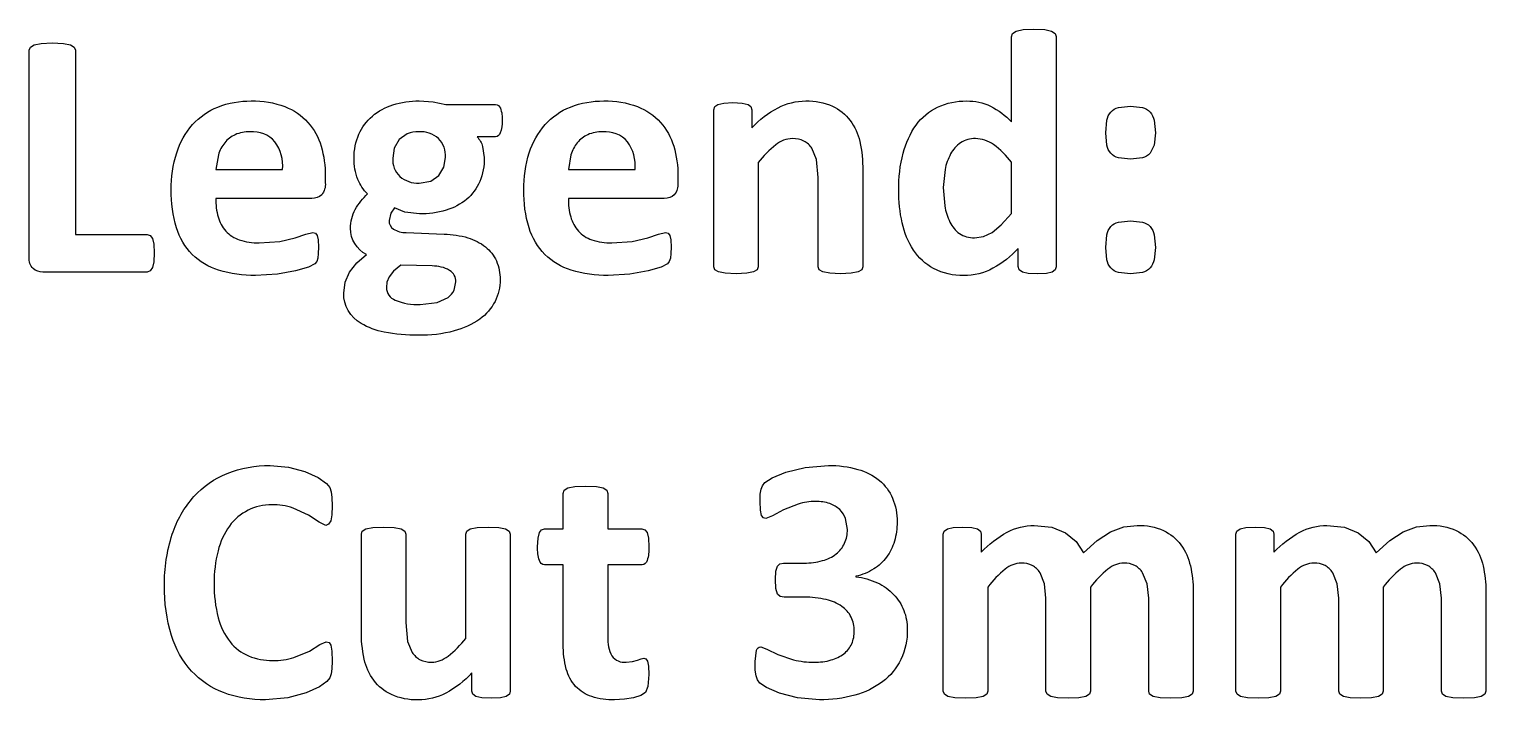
# Model space of a CAD drawing. Header units: millimetres. Extents: x 2 to 270, y 1 to 341.
# Drawn here: x 138.2 to 200.8, y 48 to 76.8 of the extents above; entities that cross this region are included whole.
import ezdxf

# ---------------------------------------------------------------- set-up
doc = ezdxf.new("R2010")
doc.units = ezdxf.units.MM
doc.header["$MEASUREMENT"] = 0
doc.layers.add('Predefinito', color=18, linetype='Continuous', true_color=0x000000)

msp = doc.modelspace()

# ---------------------------------------------------------------- linework, layer by layer
at = {"layer": 'Predefinito'}
for points in [[(182.364, 66.611), (182.326, 66.472), (182.196, 66.378), (181.948, 66.325), (181.561, 66.31), (181.164, 66.325), (180.915, 66.38), (180.777, 66.478), (180.735, 66.624), (180.735, 67.399, -0.080845), (179.65, 66.542, -0.126052), (178.393, 66.236, -0.128451), (177.097, 66.531, -0.120363), (176.234, 67.325, -0.093055), (175.75, 68.492, -0.055403), (175.6, 69.897, -0.065878), (175.791, 71.492, -0.093184), (176.35, 72.7, -0.122593), (177.265, 73.468, -0.115377), (178.525, 73.736, -0.117286), (179.545, 73.509, -0.078023), (180.453, 72.841), (180.453, 76.5), (180.495, 76.635), (180.647, 76.737), (180.942, 76.802), (181.409, 76.825), (181.875, 76.802), (182.166, 76.738), (182.318, 76.636), (182.364, 76.501), (182.364, 66.611)], [(143.614, 67.204), (143.595, 66.827), (143.539, 66.574), (143.444, 66.428), (143.312, 66.383), (138.836, 66.383, -0.186374), (138.417, 66.531, -0.220518), (138.247, 67.013), (138.247, 75.918), (138.296, 76.054), (138.457, 76.153), (138.761, 76.213), (139.239, 76.236), (139.721, 76.213), (140.022, 76.153), (140.183, 76.054), (140.232, 75.917), (140.232, 68.001), (143.312, 68.001), (143.444, 67.96), (143.539, 67.826), (143.595, 67.579), (143.614, 67.204)], [(150.967, 70.21, -0.193776), (150.812, 69.708, -0.211773), (150.383, 69.545), (146.261, 69.545, 0.07026), (146.364, 68.751, 0.114959), (146.692, 68.144, 0.123439), (147.272, 67.764, 0.087673), (148.124, 67.633), (149.01, 67.702), (149.67, 67.854), (150.132, 68.006), (150.428, 68.075), (150.543, 68.048), (150.62, 67.955), (150.662, 67.764), (150.673, 67.454), (150.666, 67.175), (150.643, 66.977), (150.597, 66.838), (150.518, 66.73), (150.249, 66.595), (149.687, 66.433), (148.907, 66.295), (147.966, 66.236, -0.079338), (146.386, 66.46, -0.118783), (145.252, 67.138, -0.120306), (144.573, 68.287, -0.077678), (144.35, 69.912, -0.079714), (144.584, 71.511, -0.104851), (145.264, 72.719, -0.114543), (146.348, 73.476, -0.097794), (147.787, 73.736, -0.096384), (149.234, 73.492, -0.116003), (150.219, 72.816, -0.109122), (150.786, 71.792, -0.074782), (150.967, 70.506), (150.967, 70.21)], [(158.567, 72.884, -0.107229), (158.485, 72.361, -0.297642), (158.281, 72.192), (157.49, 72.192, -0.111822), (157.727, 71.782), (157.799, 71.303, -0.103359), (157.603, 70.272, -0.117205), (157.041, 69.513, -0.100935), (156.159, 69.044, -0.075445), (155.009, 68.883), (154.39, 68.962), (153.938, 69.144), (153.776, 68.906), (153.704, 68.597, 0.251667), (153.896, 68.232, 0.148915), (154.436, 68.075), (156.072, 68.015, -0.064683), (157.094, 67.854, -0.098299), (157.847, 67.463, -0.114571), (158.315, 66.859, -0.108862), (158.477, 66.056, -0.117478), (158.258, 65.122, -0.12052), (157.603, 64.361, -0.089519), (156.506, 63.851, -0.068931), (154.963, 63.663, -0.053882), (153.497, 63.798, -0.082699), (152.502, 64.172, -0.270539), (151.759, 65.477), (151.823, 65.949), (152.012, 66.381), (152.317, 66.774), (152.732, 67.134, -0.280784), (152.053, 68.262, -0.129291), (152.257, 69.077, -0.082026), (152.785, 69.739, -0.096578), (152.362, 70.365, -0.102024), (152.204, 71.273, -0.107527), (152.411, 72.311, -0.111233), (152.988, 73.085, -0.098954), (153.87, 73.569, -0.079392), (155.001, 73.736), (155.608, 73.698), (156.148, 73.589), (158.281, 73.589, -0.303222), (158.488, 73.427, -0.103864), (158.567, 72.884)], [(166.114, 70.21, -0.193776), (165.959, 69.708, -0.211773), (165.53, 69.545), (161.409, 69.545, 0.07026), (161.511, 68.751, 0.114959), (161.839, 68.144, 0.123439), (162.42, 67.764, 0.087673), (163.271, 67.633), (164.157, 67.702), (164.817, 67.854), (165.279, 68.006), (165.576, 68.075), (165.69, 68.048), (165.767, 67.955), (165.809, 67.764), (165.82, 67.454), (165.813, 67.175), (165.79, 66.977), (165.744, 66.838), (165.665, 66.73), (165.396, 66.595), (164.835, 66.433), (164.054, 66.295), (163.113, 66.236, -0.079338), (161.533, 66.46, -0.118783), (160.399, 67.138, -0.120306), (159.72, 68.287, -0.077678), (159.497, 69.912, -0.079714), (159.731, 71.511, -0.104851), (160.411, 72.719, -0.114543), (161.495, 73.476, -0.097794), (162.934, 73.736, -0.096384), (164.381, 73.492, -0.116003), (165.366, 72.816, -0.109122), (165.933, 71.792, -0.074782), (166.114, 70.506), (166.114, 70.21)], [(174.056, 66.61), (174.01, 66.479), (173.857, 66.385), (173.564, 66.329), (173.103, 66.31), (172.635, 66.329), (172.342, 66.385), (172.19, 66.479), (172.144, 66.612), (172.144, 70.452), (172.074, 71.221), (171.871, 71.701, 0.129254), (171.528, 72.01, 0.121373), (171.037, 72.119, 0.161509), (170.322, 71.855, 0.069153), (169.57, 71.085), (169.57, 66.612), (169.525, 66.479), (169.369, 66.385), (169.077, 66.329), (168.614, 66.31), (168.152, 66.329), (167.86, 66.386), (167.704, 66.481), (167.659, 66.612), (167.659, 73.361), (167.696, 73.492), (167.833, 73.587), (168.088, 73.644), (168.478, 73.663), (168.88, 73.644), (169.127, 73.587), (169.252, 73.492), (169.29, 73.361), (169.29, 72.581, -0.084781), (170.416, 73.447, -0.11907), (171.61, 73.736, -0.112509), (172.757, 73.511, -0.122526), (173.513, 72.899, -0.101313), (173.929, 71.995, -0.059262), (174.056, 70.748), (174.056, 66.61)], [(186.629, 72.361), (186.576, 71.833), (186.399, 71.486, -0.142145), (186.07, 71.293), (185.555, 71.236), (185.041, 71.293, -0.142145), (184.712, 71.486, -0.135542), (184.542, 71.833), (184.497, 72.361), (184.542, 72.904, -0.136558), (184.712, 73.259, -0.13851), (185.041, 73.456), (185.555, 73.516), (186.07, 73.456, -0.13851), (186.399, 73.259, -0.127859), (186.576, 72.904), (186.629, 72.361)], [(149.129, 70.795, 0.18109), (148.805, 71.981, 0.235753), (147.733, 72.413, 0.111323), (147.097, 72.285, 0.111907), (146.646, 71.939, 0.095048), (146.372, 71.426), (146.261, 70.795), (149.129, 70.795)], [(156.132, 71.307, 0.210016), (155.83, 72.122, 0.198912), (154.978, 72.413, 0.102089), (154.489, 72.322), (154.138, 72.075), (153.93, 71.71), (153.863, 71.277, 0.212686), (154.164, 70.495, 0.197686), (155.001, 70.207), (155.499, 70.294), (155.85, 70.534), (156.06, 70.888), (156.132, 71.307)], [(164.276, 70.795, 0.18109), (163.952, 71.981, 0.235753), (162.88, 72.413, 0.111323), (162.244, 72.285, 0.111907), (161.793, 71.939, 0.095048), (161.519, 71.426), (161.409, 70.795), (164.276, 70.795)], [(180.453, 71.104, 0.066372), (179.674, 71.858, 0.157313), (178.896, 72.119, 0.152453), (178.26, 71.938, 0.123109), (177.831, 71.457, 0.071597), (177.59, 70.784), (177.511, 70.023), (177.579, 69.222, 0.074069), (177.801, 68.527, 0.122475), (178.211, 68.038, 0.159337), (178.858, 67.854), (179.238, 67.909), (179.614, 68.086), (180.009, 68.409), (180.453, 68.898), (180.453, 71.104)], [(186.629, 67.442), (186.576, 66.91, -0.127574), (186.399, 66.559, -0.142145), (186.07, 66.367), (185.555, 66.31), (185.041, 66.367, -0.142145), (184.712, 66.559, -0.136401), (184.542, 66.91), (184.497, 67.442), (184.542, 67.982, -0.137862), (184.712, 68.34, -0.142146), (185.041, 68.532), (185.555, 68.589), (186.07, 68.532, -0.142146), (186.399, 68.34, -0.129299), (186.576, 67.982), (186.629, 67.442)], [(156.577, 65.955, 0.273979), (156.306, 66.454, 0.133499), (155.559, 66.642), (154.21, 66.678), (153.896, 66.413), (153.708, 66.172), (153.614, 65.947), (153.591, 65.724, 0.309022), (153.972, 65.174, 0.111291), (155.046, 64.986), (155.77, 65.07), (156.245, 65.29, 0.126918), (156.502, 65.597), (156.577, 65.955)], [(151.266, 49.653), (151.254, 49.332), (151.22, 49.105), (151.16, 48.942), (151.039, 48.785), (150.719, 48.557), (150.14, 48.29), (149.357, 48.077), (148.405, 47.992, -0.092185), (146.597, 48.301, -0.117462), (145.226, 49.225, -0.107875), (144.361, 50.759, -0.078922), (144.06, 52.9, -0.083118), (144.392, 55.109, -0.102733), (145.322, 56.731, -0.113392), (146.755, 57.726, -0.097506), (148.597, 58.066), (149.383, 57.995), (150.082, 57.81), (150.661, 57.546), (151.02, 57.289), (151.16, 57.115), (151.22, 56.94), (151.254, 56.688), (151.266, 56.33), (151.251, 55.941), (151.198, 55.683), (151.106, 55.538), (150.985, 55.492), (150.697, 55.629), (150.245, 55.933), (149.586, 56.238, 0.085459), (148.671, 56.374, 0.24529), (146.848, 55.463, 0.093787), (146.359, 54.402, 0.065274), (146.192, 52.999, 0.068258), (146.369, 51.517, 0.101836), (146.874, 50.486, 0.123655), (147.666, 49.882, 0.102269), (148.71, 49.683, 0.079379), (149.622, 49.81), (150.282, 50.091), (150.734, 50.369), (151.009, 50.492), (151.13, 50.462), (151.205, 50.34), (151.251, 50.088), (151.266, 49.653)], [(175.971, 51.021, -0.116466), (175.692, 49.725, -0.116127), (174.912, 48.776, -0.094509), (173.717, 48.192, -0.070188), (172.196, 47.992), (171.258, 48.074), (170.483, 48.276), (169.927, 48.525), (169.639, 48.713), (169.537, 48.847), (169.477, 49.021), (169.439, 49.274), (169.427, 49.641), (169.488, 50.134, -0.321783), (169.671, 50.271), (169.933, 50.166), (170.408, 49.941), (171.085, 49.715, 0.066038), (171.966, 49.61, 0.073176), (172.704, 49.706, 0.092345), (173.247, 49.977, 0.125512), (173.582, 50.399, 0.105839), (173.692, 50.952, 0.118663), (173.558, 51.551, 0.12347), (173.158, 52.007, 0.091592), (172.489, 52.3, 0.062549), (171.54, 52.404), (170.679, 52.404), (170.51, 52.43), (170.394, 52.54), (170.329, 52.773), (170.31, 53.159), (170.329, 53.52), (170.391, 53.737), (170.499, 53.844), (170.658, 53.874), (171.532, 53.874, 0.070905), (172.329, 53.976, 0.09796), (172.914, 54.266, 0.117904), (173.274, 54.722, 0.110044), (173.398, 55.315), (173.314, 55.786, 0.109832), (173.066, 56.171, 0.108581), (172.642, 56.427, 0.086929), (172.031, 56.521, 0.078909), (171.282, 56.408), (170.653, 56.158), (170.179, 55.904), (169.893, 55.786), (169.786, 55.813), (169.709, 55.917), (169.663, 56.141), (169.648, 56.518), (169.655, 56.838), (169.686, 57.049), (169.743, 57.196), (169.852, 57.331), (170.163, 57.531), (170.753, 57.778), (171.575, 57.982), (172.586, 58.066, -0.072788), (173.846, 57.901, -0.101322), (174.77, 57.424, -0.121064), (175.337, 56.659, -0.101501), (175.53, 55.636, -0.072957), (175.416, 54.811, -0.08707), (175.081, 54.128, -0.093532), (174.528, 53.618, -0.082741), (173.762, 53.303), (173.762, 53.28, -0.085095), (174.688, 53.021, -0.090651), (175.383, 52.52, -0.095901), (175.82, 51.838, -0.095813), (175.971, 51.021)], [(164.869, 49.081), (164.827, 48.563), (164.717, 48.31), (164.516, 48.18), (164.206, 48.08), (163.819, 48.015), (163.398, 47.992, -0.082018), (162.412, 48.134, -0.126301), (161.722, 48.572, -0.118398), (161.321, 49.317, -0.069218), (161.192, 50.379), (161.192, 53.801), (160.383, 53.801, -0.323093), (160.165, 53.979, -0.091183), (160.089, 54.573), (160.108, 54.944), (160.165, 55.182), (160.259, 55.307), (160.391, 55.345), (161.192, 55.345), (161.192, 56.863), (161.234, 57.001), (161.386, 57.103), (161.683, 57.164), (162.145, 57.183), (162.613, 57.164), (162.906, 57.103), (163.058, 57.001), (163.104, 56.863), (163.104, 55.345), (164.566, 55.345), (164.699, 55.307), (164.793, 55.182), (164.85, 54.944), (164.869, 54.573, -0.09052), (164.793, 53.979, -0.324482), (164.574, 53.801), (163.104, 53.801), (163.104, 50.693, 0.138779), (163.277, 49.88, 0.266922), (163.895, 49.61), (164.168, 49.636), (164.383, 49.696), (164.541, 49.757), (164.657, 49.783), (164.744, 49.757), (164.808, 49.651), (164.85, 49.433), (164.869, 49.081)], [(158.913, 48.368), (158.874, 48.236), (158.74, 48.141), (158.488, 48.084), (158.095, 48.066), (157.685, 48.084), (157.437, 48.141), (157.307, 48.236), (157.269, 48.368), (157.269, 49.148, -0.085053), (156.144, 48.281, -0.119044), (154.959, 47.992, -0.1125), (153.805, 48.217, -0.123986), (153.05, 48.833, -0.101008), (152.639, 49.738, -0.057691), (152.516, 51.018), (152.516, 55.119), (152.558, 55.25), (152.71, 55.343), (153.007, 55.4), (153.468, 55.418), (153.932, 55.4), (154.225, 55.343), (154.381, 55.249), (154.427, 55.116), (154.427, 51.315), (154.493, 50.507), (154.696, 50.028, 0.125785), (155.041, 49.719, 0.121684), (155.53, 49.61, 0.161612), (156.24, 49.87, 0.063184), (157.001, 50.63), (157.001, 55.116), (157.043, 55.248), (157.196, 55.343), (157.49, 55.4), (157.957, 55.418), (158.423, 55.4), (158.714, 55.343), (158.867, 55.248), (158.913, 55.116), (158.913, 48.368)], [(188.251, 48.365), (188.205, 48.234), (188.053, 48.141), (187.764, 48.084), (187.298, 48.066), (186.826, 48.084), (186.533, 48.141), (186.381, 48.235), (186.339, 48.368), (186.339, 52.358), (186.275, 52.977), (186.08, 53.456, 0.12404), (185.75, 53.765, 0.127208), (185.273, 53.874, 0.16721), (184.59, 53.61, 0.058841), (183.839, 52.84), (183.839, 48.368), (183.793, 48.235), (183.637, 48.141), (183.344, 48.084), (182.887, 48.066), (182.423, 48.084), (182.13, 48.141), (181.973, 48.235), (181.927, 48.368), (181.927, 52.358), (181.864, 52.977), (181.672, 53.456, 0.129869), (181.34, 53.765, 0.125062), (180.866, 53.874, 0.167172), (180.172, 53.61, 0.061371), (179.427, 52.84), (179.427, 48.368), (179.382, 48.235), (179.226, 48.141), (178.934, 48.084), (178.471, 48.066), (178.009, 48.084), (177.717, 48.141), (177.561, 48.236), (177.516, 48.368), (177.516, 55.116), (177.554, 55.248), (177.69, 55.343), (177.945, 55.4), (178.335, 55.418), (178.737, 55.4), (178.984, 55.343), (179.109, 55.248), (179.147, 55.116), (179.147, 54.336, -0.080326), (180.263, 55.203, -0.122125), (181.424, 55.492), (182.173, 55.409), (182.767, 55.17), (183.217, 54.799), (183.535, 54.314), (184.128, 54.849), (184.703, 55.214), (185.269, 55.424), (185.847, 55.492, -0.113999), (186.981, 55.267, -0.12329), (187.725, 54.655, -0.101775), (188.13, 53.75, -0.057624), (188.251, 52.653), (188.251, 48.365)], [(200.824, 48.365), (200.778, 48.234), (200.626, 48.141), (200.337, 48.084), (199.872, 48.066), (199.4, 48.084), (199.107, 48.141), (198.955, 48.235), (198.913, 48.368), (198.913, 52.358), (198.849, 52.977), (198.654, 53.456, 0.12404), (198.323, 53.765, 0.127208), (197.846, 53.874, 0.16721), (197.163, 53.61, 0.058841), (196.413, 52.84), (196.413, 48.368), (196.367, 48.235), (196.21, 48.141), (195.917, 48.084), (195.46, 48.066), (194.996, 48.084), (194.703, 48.141), (194.547, 48.235), (194.501, 48.368), (194.501, 52.358), (194.437, 52.977), (194.245, 53.456, 0.129869), (193.914, 53.765, 0.125062), (193.439, 53.874, 0.167172), (192.746, 53.61, 0.061371), (192.001, 52.84), (192.001, 48.368), (191.956, 48.235), (191.8, 48.141), (191.507, 48.084), (191.045, 48.066), (190.583, 48.084), (190.29, 48.141), (190.135, 48.236), (190.089, 48.368), (190.089, 55.116), (190.127, 55.248), (190.264, 55.343), (190.518, 55.4), (190.908, 55.418), (191.311, 55.4), (191.557, 55.343), (191.683, 55.248), (191.721, 55.116), (191.721, 54.336, -0.080326), (192.836, 55.203, -0.122125), (193.998, 55.492), (194.747, 55.409), (195.341, 55.17), (195.791, 54.799), (196.108, 54.314), (196.702, 54.849), (197.276, 55.214), (197.842, 55.424), (198.421, 55.492, -0.113999), (199.555, 55.267, -0.12329), (200.299, 54.655, -0.101775), (200.703, 53.75, -0.057624), (200.824, 52.653), (200.824, 48.365)]]:
    msp.add_lwpolyline(points, format="xyb", dxfattribs=at)

doc.saveas('drawing.dxf')
